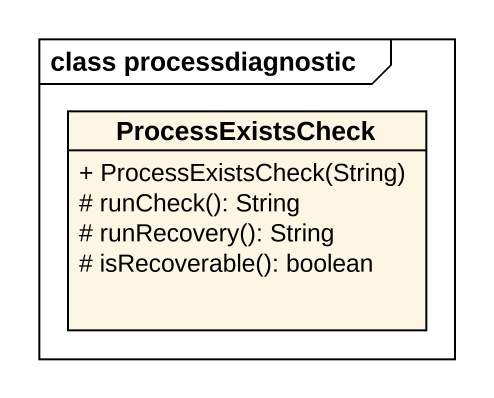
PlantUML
@startuml
mainframe class processdiagnostic
hide circle
hide empty members
skinparam classAttributeIconSize 0
class ProcessExistsCheck {
  + ProcessExistsCheck(String)
  # runCheck(): String
  # runRecovery(): String
  # isRecoverable(): boolean
}
@enduml
